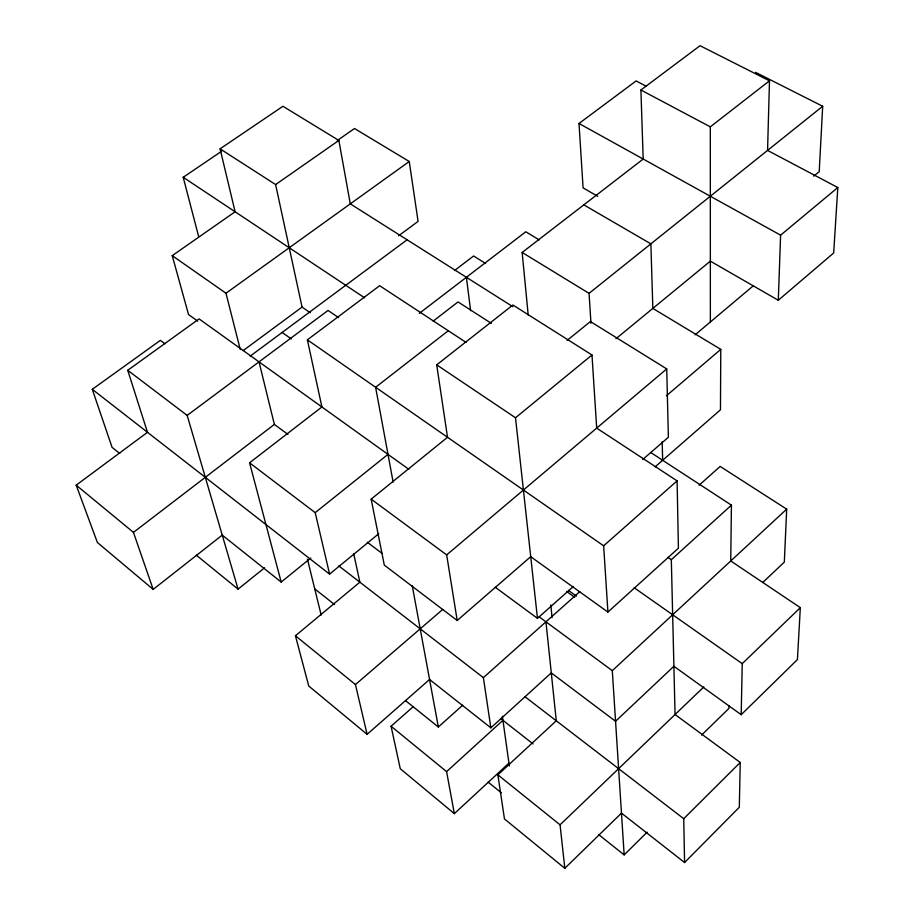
<?xml version="1.0" encoding="UTF-8"?>
<svg xmlns="http://www.w3.org/2000/svg" width="914" height="914" viewBox="0 0 914 914"><rect width="100%" height="100%" fill="white"/><g stroke="black" fill="none" stroke-linecap="round" stroke-linejoin="round"><path stroke-width="1.37" d="M583.817 204.862L650.871 243.844L652.847 308.406L720.78 349.365L720.461 409.803L655.167 466.837M728.995 705.619L728.961 708.407L701.541 735.119M650.722 452.499L731.417 505.145L730.743 560.968L800.333 607.661L797.419 659.588L741.197 714.691L673.892 666.272L615.556 721.295L551.279 672.898L490.864 727.841L429.569 679.49L367.108 734.342L308.749 686.026L295.428 635.767L359.865 582.172L353.672 553.576M731.417 505.145L671.322 559.699L675.058 714.531L740.226 762.459L739.312 807.256L684.586 862.53L621.474 813.117L564.818 868.3L504.459 818.944L497.879 774.844L556.283 720.78L545.955 621.828M741.197 714.691L742.237 663.644L800.333 607.661M528.212 315.09L522.145 252.458L643.193 159.047L640.908 90.006L700.055 45.7L769.485 80.809L767.566 150.41L837.807 187.541L833.682 252.972L778.294 300.26L710.349 261.141L615.945 338.74M778.294 300.26L780.602 235.172L837.807 187.541M699.05 485.265L720.163 466.437L786.691 509.155L784.326 562.11L762.847 582.378M755.547 72.343L822.691 106.264L819.207 171.661L813.746 176.139M684.586 862.53L683.729 818.704L740.226 762.459M598.659 834.585L624.159 854.898L647.169 832.151M564.818 868.3L560.065 824.828L703.826 686.94M413.311 706.613L391.066 726.23L400.275 768.72L454.349 813.643L508.938 763.133M624.159 854.898L612.3 670.67L786.691 509.155M454.349 813.643L446.592 771.633L502.94 720.335M607.924 612.072L678.417 548.183L677.091 480.878L596.693 428.118L591.986 354.986L512.903 305.013L436.709 364.857L447.517 437.28L371.153 499.135L384.314 565.138L457.194 620.492L530.714 556.695L607.924 612.072L603.64 545.818L307.378 339.837L379.653 285.705L466.049 342.384M405.439 700.547L438.343 726.996L462.69 705.208M490.864 727.841L483.38 677.64L579.773 591.655M495.262 587.256L537.466 618.355L573.375 586.445M603.64 545.818L677.091 480.878M642.725 459.514L668.374 437.246L666.729 368.913L590.398 321.545L567.103 340.408M367.108 734.342L355.443 684.563L442.787 609.398M666.352 395.831L720.78 349.365M457.194 620.492L446.672 554.901L666.729 368.913M695.086 334.832L753.33 285.796M164.908 343.721L160.361 340.374L92.28 389.307L329.588 574.118L378.75 533.719M537.466 618.355L515.507 417.767L591.986 354.986M408.844 469.316L199.081 318.895L127.743 370.284L147.485 432.299L76.193 485.163L97.364 542.459L153.175 589.404L222.239 535.113L281.192 582.069L310.794 558.008M196.373 555.244L238.074 589.142L264.58 567.8M329.588 574.118L315.204 512.651L387.993 454.361M590.97 323.27L589.062 293.348L822.691 106.264M448.283 330.731L375.608 387.285L393.111 482.044M710.361 321.979L710.315 126.852L769.485 80.809M281.192 582.069L249.568 462.804L321.911 406.97L307.378 339.837M433.167 321.122L458.04 301.928L491.389 323.385M153.175 589.404L133.455 532.382L274.371 424.416L259.016 361.875M419.332 313.353L525.79 231.779L539.191 239.868M454.521 270.521L473.612 255.989L485.654 263.495M238.074 589.142L187.164 415.402L328.046 310.44L338.603 317.604M597.733 196.316L583.086 187.884L579.008 123.481L636.133 80.923L646.209 86.247M250.23 356.106L407.096 239.799M243.215 350.53L302.043 307.093L275.617 184.571L220.08 148.833L282.952 106.275L338.854 140.436L350.291 203.868L512.857 306.693M398.698 235.721L418.086 221.394L409.244 161.504L354.506 128.508L337.255 140.539M240.256 349.456L225.975 293.223L409.244 161.504M197.653 321.088L188.535 314.542L172.232 255.646L235.115 211.785L220.08 148.833M275.617 184.571L338.854 140.436M198.589 236.326L183.211 177.293L221.531 151.324M640.908 90.006L710.315 126.852M579.008 123.481L780.602 235.172M522.145 252.458L589.062 293.348M183.211 177.293L364.629 297.838M436.709 364.857L515.507 417.767M302.043 307.093L310.234 312.702M667.837 557.312L671.322 559.699M172.232 255.646L225.975 293.223M282.118 332.468L291.315 338.911M634.179 587.748L742.237 663.644M568.417 590.387L576.414 596.134M566.657 591.507L574.655 597.276M539.157 616.824L612.3 670.67M274.371 424.416L287.944 434.424M371.153 499.135L446.672 554.901M367.279 542.219L381.961 553.324M127.743 370.284L187.164 415.402M249.568 462.804L315.204 512.651M524.727 696.548L683.729 818.704M338.774 565.88L483.38 677.64M500.712 718.587L533.068 743.916M314.747 588.902L334.57 604.542M119.78 453.493L112.079 447.369L92.28 389.307M497.879 774.844L560.065 824.828M488.167 782.144L501.386 792.838M295.428 635.767L355.443 684.563M391.066 726.23L446.592 771.633M76.193 485.163L133.455 532.382M307.447 559.185L321.18 615.111M412.26 585.783L438.343 726.996M502.357 716.199L509.327 765.921M466.391 277.296L470.63 310.726M550.811 605.011L552.079 617.613M662.159 441.748L662.673 460.29"/></g></svg>
